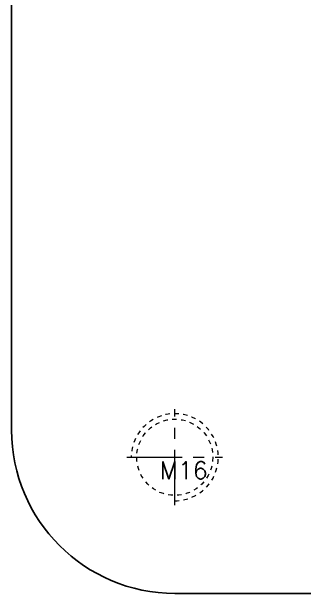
# Model space of a CAD drawing. Header units: millimetres. Extents: x 2595 to 3308, y 1499 to 1823.
# Drawn here: x 2595 to 2648.8, y 1503.3 to 1610.1 of the extents above; entities that cross this region are included whole.
import ezdxf

# ---------------------------------------------------------------- set-up
doc = ezdxf.new("R2010")
doc.units = ezdxf.units.MM
doc.linetypes.add('CENTER', pattern=[2, 1.25, -0.25, 0.25, -0.25])
doc.linetypes.add('HIDDEN', pattern=[0.2, 0.1, -0.1])
doc.layers.add('5', color=7, linetype='Continuous', true_color=0xffffff)
doc.layers.add('screw', color=33, linetype='Continuous', lineweight=13)
doc.styles.add('TXT', font='txt.shx', dxfattribs={"bigfont": 'gbcbig.shx'})

# ---------------------------------------------------------------- blocks, each defined once
blk = doc.blocks.new('screw_m16_g')
at = {"layer": 'screw', "color": 1, "linetype": 'CENTER', "ltscale": 8.128}
for p, q in [((0, -8.8), (0, 8.8)), ((-8.8, 0), (8.8, 0))]:
    blk.add_line(p, q, dxfattribs=at)
at = {"layer": 'screw', "color": 33, "linetype": 'HIDDEN', "ltscale": 8.128}
blk.add_circle((0, 0), 7, dxfattribs=at)
at = {"layer": 'screw', "color": 92, "linetype": 'HIDDEN', "ltscale": 8.128}
blk.add_arc((0, 0), 8, 270, 180, dxfattribs=at)
at = {"layer": 'screw', "color": 6, "style": 'TXT'}
blk.add_text('M16', height=3.2, dxfattribs=at).set_placement((-2.72, -4))

msp = doc.modelspace()

# ---------------------------------------------------------------- linework, layer by layer
at = {"layer": '5', "color": 7, "linetype": 'Continuous'}
for p, q in [((2595, 1713.38), (2595, 1533.26)), ((2625, 1503.26), (2720.69, 1503.26))]:
    msp.add_line(p, q, dxfattribs=at)
msp.add_arc((2625, 1533.26), 30, 180, 270, dxfattribs=at)

# ---------------------------------------------------------------- block references
at = {"layer": 'screw'}
msp.add_blockref('screw_m16_g', (2625, 1528.26), dxfattribs=at)

doc.saveas('drawing.dxf')
